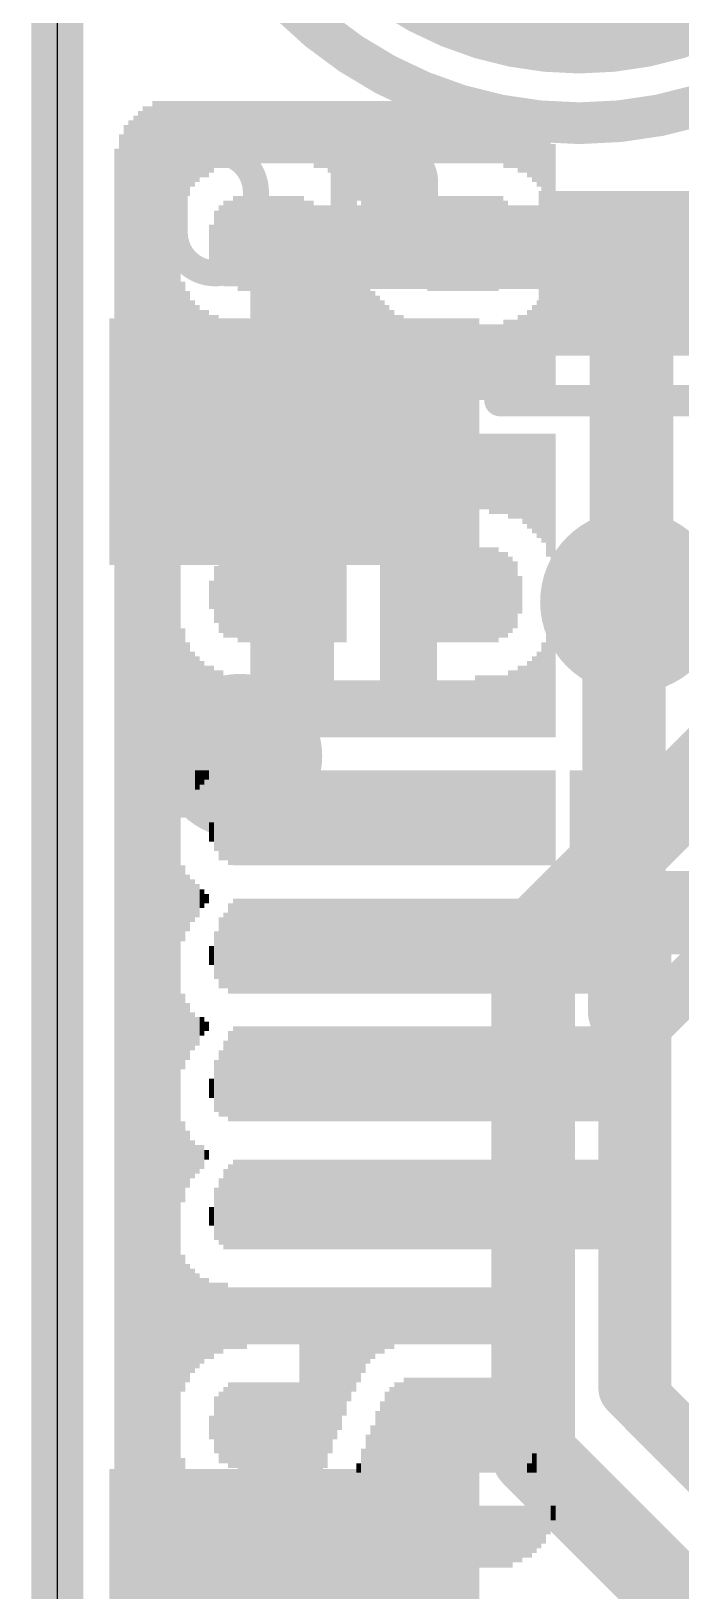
# Model space of a CAD drawing. Extents: x -0.1 to 25.5, y -0.1 to 17.9.
# Drawn here: x -0.13 to 3.03, y 6.1 to 13.69 of the extents above; entities that cross this region are included whole.
import ezdxf

# ---------------------------------------------------------------- set-up
doc = ezdxf.new("R2010")
doc.units = 0
for name, color, linetype in [('1', 12, 'CONTINUOUS'), ('16', 5, 'CONTINUOUS'), ('17', 110, 'CONTINUOUS'), ('18', 110, 'CONTINUOUS'), ('20', 31, 'CONTINUOUS'), ('21', 40, 'CONTINUOUS'), ('22', 6, 'CONTINUOUS')]:
    doc.layers.add(name, color=color, linetype=linetype)

# ---------------------------------------------------------------- blocks, each defined once
blk = doc.blocks.new('RECT')
blk.add_solid([(-0.5, -0.5), (0.5, -0.5), (-0.5, 0.5), (0.5, 0.5)])
blk = doc.blocks.new('ROUNDP')
at = {"const_width": 0.5}
blk.add_lwpolyline([(0, -0.25, 1), (0, 0.25, 1), (0, -0.25)], format="xyb", dxfattribs=at)
blk = doc.blocks.new('ROUNDV')
at = {"const_width": 0.5}
blk.add_lwpolyline([(0, -0.25, 1), (0, 0.25, 1), (0, -0.25)], format="xyb", dxfattribs=at)

msp = doc.modelspace()

# ---------------------------------------------------------------- linework, layer by layer
at = {"layer": '1'}
for points, const_width in [([(0, 0), (0, 17.78)], 0.254), ([(1.2065, 12.6365), (1.143, 12.573)], 0.4064), ([(2.4765, 12.6365), (1.2065, 12.6365)], 0.4064), ([(2.6035, 12.5095), (2.4765, 12.6365)], 0.4064), ([(1.143, 12.573), (1.143, 10.414)], 0.4064), ([(2.7425, 12.5095), (2.6035, 12.5095)], 0.4064), ([(2.794, 10.9106), (2.7573, 10.8739)], 0.4064), ([(2.7573, 10.8739), (2.7573, 9.398)], 0.4064), ([(1.143, 10.414), (0.889, 10.16)], 0.4064), ([(2.7573, 9.398), (4.445, 9.398)], 0.4064), ([(2.7853, 9.37), (2.7573, 9.398)], 0.4064), ([(2.7853, 8.918), (2.7853, 9.37)], 0.4064), ([(2.7853, 7.084), (2.7853, 8.918)], 0.3048), ([(2.7853, 7.084), (3.274, 6.5953)], 0.3048)]:
    msp.add_lwpolyline(points, dxfattribs=dict(at, const_width=const_width))
for points, const_width in [([(1.2065, 12.7381, 1), (1.2065, 12.5349)], 0.2032), ([(1.2783, 12.5647, 1), (1.1347, 12.7083)], 0.2032), ([(2.5483, 12.7083, 1), (2.4047, 12.5647)], 0.2032), ([(2.4765, 12.5349, 1), (2.4765, 12.7381)], 0.2032), ([(1.2446, 12.573, 1), (1.0414, 12.573)], 0.2032), ([(1.0712, 12.6448, 1), (1.2148, 12.5012)], 0.2032), ([(2.6035, 12.6111, 1), (2.6035, 12.4079)], 0.2032), ([(2.5317, 12.4377, 1), (2.6753, 12.5813)], 0.2032), ([(2.7425, 12.4079, 1), (2.7425, 12.6111)], 0.2032), ([(2.8658, 10.8388, 1), (2.7222, 10.9824)], 0.2032), ([(2.6854, 10.9457, 1), (2.8291, 10.802)], 0.2032), ([(2.8589, 10.8739, 1), (2.6557, 10.8739)], 0.2032), ([(1.2148, 10.3422, 1), (1.0712, 10.4858)], 0.2032), ([(1.0414, 10.414, 1), (1.2446, 10.414)], 0.2032), ([(0.8172, 10.2318, 1), (0.9608, 10.0882)], 0.2032), ([(2.7573, 9.4996, 1), (2.7573, 9.2964)], 0.2032), ([(2.8291, 9.4698, 1), (2.6854, 9.3262)], 0.2032), ([(2.8869, 9.37, 1), (2.6837, 9.37)], 0.2032), ([(2.6557, 9.398, 1), (2.8589, 9.398)], 0.2032), ([(2.7135, 9.2981, 1), (2.8571, 9.4418)], 0.2032), ([(2.8615, 8.918, 1), (2.7091, 8.918)], 0.1524), ([(2.6837, 8.918, 1), (2.8869, 8.918)], 0.2032), ([(2.8392, 7.1378, 1), (2.7314, 7.0301)], 0.1524), ([(2.7091, 7.084, 1), (2.8615, 7.084)], 0.1524)]:
    msp.add_lwpolyline(points, format="xyb", dxfattribs=dict(at, const_width=const_width))
at = {"layer": '16'}
for points, const_width in [([(0, 0), (0, 17.78)], 0.254), ([(2.794, 12.192), (5.0292, 14.4272)], 0.4064), ([(2.794, 10.9106), (2.794, 12.192)], 0.4064), ([(2.3154, 9.2523), (3.3935, 10.3304)], 0.4064), ([(2.8615, 8.8456), (3.7314, 9.7155)], 0.254), ([(2.3154, 6.7612), (2.3154, 9.2523)], 0.4064), ([(2.8615, 6.9694), (2.8615, 8.8456)], 0.254), ([(2.8615, 6.9694), (4.0905, 5.7404)], 0.254), ([(3.8696, 5.207), (2.3154, 6.7612)], 0.4064)]:
    msp.add_lwpolyline(points, dxfattribs=dict(at, const_width=const_width))
for points, const_width in [([(2.8956, 12.192, 1), (2.6924, 12.192)], 0.2032), ([(2.7222, 12.2638, 1), (2.8658, 12.1202)], 0.2032), ([(2.6924, 10.9106, 1), (2.8956, 10.9106)], 0.2032), ([(2.417, 9.2523, 1), (2.2138, 9.2523)], 0.2032), ([(2.2436, 9.3241, 1), (2.3872, 9.1804)], 0.2032), ([(2.925, 8.8456, 1), (2.798, 8.8456)], 0.127), ([(2.8166, 8.8905, 1), (2.9064, 8.8007)], 0.127), ([(2.9064, 7.0143, 1), (2.8166, 6.9245)], 0.127), ([(2.798, 6.9694, 1), (2.925, 6.9694)], 0.127), ([(2.3872, 6.833, 1), (2.2436, 6.6893)], 0.2032), ([(2.2138, 6.7612, 1), (2.417, 6.7612)], 0.2032)]:
    msp.add_lwpolyline(points, format="xyb", dxfattribs=dict(at, const_width=const_width))
at = {"layer": '20'}
msp.add_line((0, 15.24), (0, 2.54), dxfattribs=at)
at = {"layer": '21'}
for points, const_width in [([(2.54, 13.24, 1), (2.54, 17.24, 1), (2.54, 13.24)], 0.2032), ([(0.9666, 12.9046, 1), (0.5715, 12.9046)], 0.127), ([(1.4262, 13.1022, 1), (1.3627, 13.1022)], 0.0635), ([(1.3945, 13.1339, 1), (1.3945, 13.0704)], 0.0635), ([(1.7896, 12.954, 0.4142), (1.6414, 13.1022)], 0.127), ([(1.6414, 13.1339, 1), (1.6414, 13.0704)], 0.0635), ([(1.6414, 13.0704, 1), (1.6414, 13.1339)], 0.0635), ([(1.8213, 12.954, 1), (1.7578, 12.954)], 0.0635), ([(1.7578, 12.954, 1), (1.8213, 12.954)], 0.0635), ([(0.6033, 12.9046, 1), (0.5397, 12.9046)], 0.0635), ([(0.5397, 12.9046, 1), (0.6033, 12.9046)], 0.0635), ([(0.9984, 12.9046, 1), (0.9349, 12.9046)], 0.0635), ([(0.9349, 12.9046, 1), (0.9984, 12.9046)], 0.0635), ([(0.5715, 12.7071, 1), (0.9666, 12.7071)], 0.127), ([(0.6032, 12.7071, 1), (0.5397, 12.7071)], 0.0635), ([(0.9984, 12.7071, 1), (0.9349, 12.7071)], 0.0635), ([(0.5397, 12.7071, 1), (0.6033, 12.7071)], 0.0635), ([(0.9349, 12.7071, 1), (0.9984, 12.7071)], 0.0635), ([(1.3627, 12.5095, 1), (1.4262, 12.5095)], 0.0635), ([(1.7578, 12.5095, 1), (1.8213, 12.5095)], 0.0635), ([(2.154, 11.9281, 1), (2.154, 11.8519)], 0.0762), ([(0.4921, 10.99, 1), (0.4159, 10.99)], 0.0762), ([(0.4159, 6.79, 1), (0.4921, 6.79)], 0.0762)]:
    msp.add_lwpolyline(points, format="xyb", dxfattribs=dict(at, const_width=const_width))
for points, const_width in [([(1.3945, 12.5095), (1.3945, 13.1022)], 0.127), ([(1.3945, 13.1022), (1.6414, 13.1022)], 0.127), ([(1.7896, 12.954), (1.7896, 12.5095)], 0.127), ([(0.5715, 12.7071), (0.5715, 12.9046)], 0.127), ([(0.9666, 12.9046), (0.9666, 12.7071)], 0.127), ([(2.154, 11.89), (4.754, 11.89)], 0.1524), ([(0.454, 10.99), (0.454, 6.79)], 0.1524)]:
    msp.add_lwpolyline(points, dxfattribs=dict(at, const_width=const_width))

# ---------------------------------------------------------------- block references
at = {"layer": '1', "xscale": 0.8, "yscale": 0.8, "rotation": 90}
msp.add_blockref('RECT', (2.7425, 12.5095), dxfattribs=at)
at = {"layer": '1', "xscale": 1.8, "yscale": 1.2}
for p in [(1.154, 11.69), (1.154, 6.09)]:
    msp.add_blockref('RECT', p, dxfattribs=at)
at = {"layer": '17', "xscale": 3.516, "yscale": 3.516}
msp.add_blockref('ROUNDP', (2.54, 15.24), dxfattribs=at)
msp.add_blockref('ROUNDP', (2.54, 15.24), dxfattribs=at)
at = {"layer": '18'}
for p, xscale, yscale in [((2.794, 10.9106), 0.889, 0.889), ((2.794, 10.9106), 0.889, 0.889), ((0.889, 10.16), 0.8001, 0.8001), ((0.889, 10.16), 0.8001, 0.8001)]:
    msp.add_blockref('ROUNDV', p, dxfattribs=dict(at, xscale=xscale, yscale=yscale))
at = {"layer": '22', "rotation": 270}
for p, xscale, yscale in [((0.404, 12.5959), 1.4072, 0.0231), ((0.4271, 12.6073), 1.43, 0.0231), ((0.4502, 12.6073), 1.43, 0.0231), ((0.4733, 12.62), 1.4554, 0.0231), ((0.4964, 12.62), 1.4554, 0.0231), ((0.5196, 12.62), 1.4554, 0.0231), ((0.5427, 12.62), 1.4554, 0.0231), ((0.5658, 12.62), 1.4554, 0.0231), ((0.5889, 12.62), 1.4554, 0.0231), ((0.612, 13.0937), 0.508, 0.0231), ((0.635, 13.1166), 0.4623, 0.0229), ((0.658, 13.1394), 0.4166, 0.0231), ((0.6811, 13.1509), 0.3937, 0.0231), ((0.7042, 13.1623), 0.3708, 0.0231), ((0.7273, 13.1623), 0.3708, 0.0231), ((0.7504, 13.1737), 0.348, 0.0231), ((0.7736, 13.1851), 0.3251, 0.0231), ((0.7967, 13.1851), 0.3251, 0.0231), ((0.8198, 13.1851), 0.3251, 0.0231), ((0.8429, 13.1966), 0.3023, 0.0231), ((0.866, 13.1966), 0.3023, 0.0231), ((0.889, 13.1966), 0.3023, 0.0229), ((0.912, 13.1966), 0.3023, 0.0231), ((0.9351, 13.1966), 0.3023, 0.0231), ((0.9582, 13.1966), 0.3023, 0.0231), ((0.9813, 13.1966), 0.3023, 0.0231), ((1.0044, 13.1966), 0.3023, 0.0231), ((1.0276, 13.1966), 0.3023, 0.0231), ((1.0507, 13.1966), 0.3023, 0.0231), ((1.0738, 13.1966), 0.3023, 0.0231), ((1.0969, 13.1966), 0.3023, 0.0231), ((1.12, 13.1966), 0.3023, 0.0231), ((1.143, 13.1966), 0.3023, 0.0229), ((1.166, 13.1966), 0.3023, 0.0231), ((1.1891, 13.1966), 0.3023, 0.0231), ((1.2122, 13.1966), 0.3023, 0.0231), ((1.2353, 13.1966), 0.3023, 0.0231), ((1.2584, 13.1851), 0.3251, 0.0231), ((1.2816, 13.1851), 0.3251, 0.0231), ((1.3047, 13.1851), 0.3251, 0.0231), ((1.3278, 13.1737), 0.348, 0.0231), ((1.3509, 13.1623), 0.3708, 0.0231), ((1.374, 13.1623), 0.3708, 0.0231), ((1.397, 13.1509), 0.3937, 0.0229), ((1.42, 13.1394), 0.4166, 0.0231), ((1.4431, 13.1166), 0.4623, 0.0231), ((1.4662, 13.1051), 0.4851, 0.0231), ((1.4893, 13.081), 0.5334, 0.0231), ((1.5124, 13.0696), 0.5563, 0.0231), ((1.5356, 13.0467), 0.602, 0.0231), ((1.5587, 13.0239), 0.6477, 0.0231), ((1.5818, 13.0124), 0.6706, 0.0231), ((1.6049, 12.9896), 0.7163, 0.0231), ((1.628, 12.9781), 0.7391, 0.0231), ((1.651, 12.954), 0.7874, 0.0229), ((1.674, 12.9311), 0.8331, 0.0231), ((1.6971, 12.9197), 0.856, 0.0231), ((1.7202, 12.9083), 0.8788, 0.0231), ((1.7433, 12.8969), 0.9017, 0.0231), ((1.7664, 12.8969), 0.9017, 0.0231), ((1.7896, 13.1966), 0.3023, 0.0231), ((1.8127, 13.1966), 0.3023, 0.0231), ((1.8358, 13.1966), 0.3023, 0.0231), ((1.8589, 13.1966), 0.3023, 0.0231), ((1.882, 13.1966), 0.3023, 0.0231), ((1.905, 13.1966), 0.3023, 0.0229), ((1.928, 13.1966), 0.3023, 0.0231), ((1.9511, 13.1966), 0.3023, 0.0231), ((1.9742, 13.1966), 0.3023, 0.0231), ((1.9973, 13.1966), 0.3023, 0.0231), ((2.0204, 13.1966), 0.3023, 0.0231), ((2.0436, 13.1966), 0.3023, 0.0231), ((2.0667, 13.1966), 0.3023, 0.0231), ((2.0898, 13.1966), 0.3023, 0.0231), ((2.1129, 13.1966), 0.3023, 0.0231), ((2.136, 13.1966), 0.3023, 0.0231), ((2.159, 13.1966), 0.3023, 0.0229), ((2.182, 13.1851), 0.3251, 0.0231), ((2.2051, 13.1851), 0.3251, 0.0231), ((2.2282, 13.1851), 0.3251, 0.0231), ((2.2513, 13.161), 0.3226, 0.0231), ((2.2744, 13.161), 0.3226, 0.0231), ((2.2976, 13.1382), 0.3226, 0.0231), ((0.3349, 12.5616), 1.3386, 0.0231), ((0.358, 12.573), 1.3614, 0.0231), ((0.381, 12.5844), 1.3843, 0.0229), ((2.3207, 13.1153), 0.3226, 0.0231), ((2.3438, 13.0924), 0.3226, 0.0231), ((2.3669, 13.0581), 0.3454, 0.0231), ((0.3118, 12.5387), 1.2929, 0.0231), ((2.39, 13.0124), 0.3454, 0.0231), ((2.413, 12.9769), 0.3251, 0.0229), ((0.2887, 12.5044), 1.2243, 0.0231), ((0.7967, 12.6543), 0.3708, 0.0231), ((0.8198, 12.6543), 0.4166, 0.0231), ((0.8429, 12.6543), 0.4166, 0.0231), ((0.866, 12.6657), 0.4394, 0.0231), ((0.889, 12.6543), 0.4623, 0.0229), ((0.912, 12.6543), 0.4623, 0.0231), ((0.9351, 12.6543), 0.4623, 0.0231), ((0.9582, 12.6543), 0.4623, 0.0231), ((0.9813, 12.6543), 0.4623, 0.0231), ((1.0044, 12.6543), 0.4623, 0.0231), ((1.0276, 12.6543), 0.4623, 0.0231), ((1.0507, 12.6543), 0.4623, 0.0231), ((1.0738, 12.6543), 0.4623, 0.0231), ((1.0969, 12.6543), 0.4623, 0.0231), ((1.12, 12.6543), 0.4623, 0.0231), ((1.143, 12.6543), 0.4623, 0.0229), ((1.166, 12.6543), 0.4623, 0.0231), ((1.1891, 12.6543), 0.4623, 0.0231), ((1.2122, 12.3774), 0.9703, 0.0231), ((1.2353, 12.3774), 0.9703, 0.0231), ((1.2584, 12.366), 0.9474, 0.0231), ((1.7896, 12.6657), 0.4394, 0.0231), ((1.8127, 12.6543), 0.4623, 0.0231), ((1.8358, 12.6543), 0.4623, 0.0231), ((1.8589, 12.6543), 0.4623, 0.0231), ((1.882, 12.6543), 0.4623, 0.0231), ((1.905, 12.6543), 0.4623, 0.0229), ((1.928, 12.6543), 0.4623, 0.0231), ((1.9511, 12.6543), 0.4623, 0.0231), ((1.9742, 12.6543), 0.4623, 0.0231), ((1.9973, 12.6543), 0.4623, 0.0231), ((2.0204, 12.6543), 0.4623, 0.0231), ((2.0436, 12.6543), 0.4623, 0.0231), ((2.0667, 12.6543), 0.4623, 0.0231), ((2.0898, 12.6543), 0.4623, 0.0231), ((2.1129, 12.6543), 0.4623, 0.0231), ((2.136, 12.6543), 0.4623, 0.0231), ((2.159, 12.6657), 0.4394, 0.0229), ((2.182, 12.6543), 0.4166, 0.0231), ((2.2051, 12.6543), 0.3708, 0.0231), ((0.7736, 12.653), 0.3226, 0.0231), ((1.2816, 12.3533), 0.922, 0.0231), ((1.3047, 12.3419), 0.8992, 0.0231), ((1.3278, 12.3304), 0.8763, 0.0231), ((2.2282, 12.653), 0.3226, 0.0231), ((2.2513, 12.653), 0.2311, 0.0231), ((0.7504, 12.653), 0.1854, 0.0231), ((1.3509, 12.3076), 0.8306, 0.0231), ((1.374, 12.2847), 0.7849, 0.0231), ((1.397, 12.2733), 0.762, 0.0229), ((1.42, 12.2504), 0.7163, 0.0231), ((1.4431, 12.239), 0.6934, 0.0231), ((1.4662, 12.2149), 0.6452, 0.0231), ((0.612, 12.2847), 0.3683, 0.0231), ((1.4893, 12.192), 0.5994, 0.0231), ((1.5124, 12.1806), 0.5766, 0.0231), ((2.39, 12.1806), 0.5766, 0.0231), ((2.413, 12.192), 0.5994, 0.0229), ((0.635, 12.2619), 0.3226, 0.0229), ((0.658, 12.239), 0.2769, 0.0231), ((1.5356, 12.1577), 0.5309, 0.0231), ((1.5587, 12.1463), 0.508, 0.0231), ((1.5818, 12.1349), 0.4851, 0.0231), ((2.3438, 12.1349), 0.4851, 0.0231), ((2.3669, 12.1577), 0.5309, 0.0231), ((0.6811, 12.2276), 0.254, 0.0231), ((0.7042, 12.2161), 0.2311, 0.0231), ((0.7273, 12.2161), 0.2311, 0.0231), ((0.7504, 12.2034), 0.2057, 0.0231), ((0.7736, 12.0993), 0.414, 0.0231), ((1.6049, 12.1234), 0.4623, 0.0231), ((1.628, 12.112), 0.4394, 0.0231), ((1.651, 12.0993), 0.414, 0.0229), ((1.674, 12.0993), 0.414, 0.0231), ((2.2513, 12.0993), 0.414, 0.0231), ((2.2744, 12.0993), 0.414, 0.0231), ((2.2976, 12.112), 0.4394, 0.0231), ((2.3207, 12.1234), 0.4623, 0.0231), ((0.7967, 12.0879), 0.3912, 0.0231), ((0.8198, 12.0879), 0.3912, 0.0231), ((0.8429, 12.0879), 0.3912, 0.0231), ((0.866, 12.0764), 0.3683, 0.0231), ((0.889, 12.0764), 0.3683, 0.0229), ((0.912, 12.0764), 0.3683, 0.0231), ((0.9351, 12.0764), 0.3683, 0.0231), ((0.9582, 12.0764), 0.3683, 0.0231), ((0.9813, 12.0764), 0.3683, 0.0231), ((1.0044, 12.0764), 0.3683, 0.0231), ((1.0276, 12.0764), 0.3683, 0.0231), ((1.0507, 12.0764), 0.3683, 0.0231), ((1.0738, 12.0764), 0.3683, 0.0231), ((1.0969, 12.0764), 0.3683, 0.0231), ((1.12, 12.0764), 0.3683, 0.0231), ((1.143, 12.0764), 0.3683, 0.0229), ((1.166, 12.0764), 0.3683, 0.0231), ((1.1891, 12.0764), 0.3683, 0.0231), ((1.6971, 12.0879), 0.3912, 0.0231), ((1.7202, 12.0879), 0.3912, 0.0231), ((1.7433, 12.0764), 0.3683, 0.0231), ((1.7664, 12.0764), 0.3683, 0.0231), ((1.7896, 12.0764), 0.3683, 0.0231), ((1.8127, 12.0764), 0.3683, 0.0231), ((1.8358, 12.0764), 0.3683, 0.0231), ((1.8589, 12.0764), 0.3683, 0.0231), ((1.882, 12.0764), 0.3683, 0.0231), ((1.905, 12.0764), 0.3683, 0.0229), ((1.928, 12.0764), 0.3683, 0.0231), ((1.9511, 12.0764), 0.3683, 0.0231), ((1.9742, 12.0764), 0.3683, 0.0231), ((1.9973, 12.0764), 0.3683, 0.0231), ((2.0204, 12.0764), 0.3683, 0.0231), ((2.0436, 12.0764), 0.3683, 0.0231), ((2.0667, 12.0764), 0.3683, 0.0231), ((2.0898, 12.0764), 0.3683, 0.0231), ((2.1129, 12.0764), 0.3683, 0.0231), ((2.136, 12.0764), 0.3683, 0.0231), ((2.159, 12.0764), 0.3683, 0.0229), ((2.182, 12.0879), 0.3912, 0.0231), ((2.2051, 12.0879), 0.3912, 0.0231), ((2.2282, 12.0879), 0.3912, 0.0231), ((0.2887, 9.0856), 5.2883, 0.0231), ((0.3118, 9.0513), 5.3569, 0.0231), ((0.3349, 9.0284), 5.4026, 0.0231), ((0.358, 9.017), 5.4254, 0.0231), ((0.381, 9.0056), 5.4483, 0.0229), ((0.404, 8.9941), 5.4712, 0.0231), ((0.4271, 8.9941), 5.4712, 0.0231), ((0.4502, 8.9827), 5.494, 0.0231), ((0.4733, 8.9827), 5.494, 0.0231), ((0.4964, 8.97), 5.5194, 0.0231), ((0.5196, 8.97), 5.5194, 0.0231), ((0.5427, 8.97), 5.5194, 0.0231), ((0.5658, 8.97), 5.5194, 0.0231), ((0.5889, 8.97), 5.5194, 0.0231), ((0.7736, 11.5227), 0.414, 0.0231), ((0.7967, 11.5227), 0.414, 0.0231), ((0.8198, 11.5341), 0.3912, 0.0231), ((0.8429, 11.5341), 0.3912, 0.0231), ((0.866, 11.5341), 0.3912, 0.0231), ((0.889, 11.5341), 0.3912, 0.0229), ((0.912, 11.5456), 0.3683, 0.0231), ((0.9351, 11.5456), 0.3683, 0.0231), ((0.9582, 11.5456), 0.3683, 0.0231), ((0.9813, 11.5456), 0.3683, 0.0231), ((1.0044, 11.5456), 0.3683, 0.0231), ((1.0276, 11.5456), 0.3683, 0.0231), ((1.0507, 11.5456), 0.3683, 0.0231), ((1.0738, 11.5456), 0.3683, 0.0231), ((1.0969, 11.5456), 0.3683, 0.0231), ((1.12, 11.5456), 0.3683, 0.0231), ((1.143, 11.5456), 0.3683, 0.0229), ((1.166, 11.5456), 0.3683, 0.0231), ((1.1891, 11.5456), 0.3683, 0.0231), ((1.2122, 11.5456), 0.3683, 0.0231), ((1.2353, 11.5456), 0.3683, 0.0231), ((1.2584, 11.5456), 0.3683, 0.0231), ((1.2816, 11.5456), 0.3683, 0.0231), ((1.3047, 11.5456), 0.3683, 0.0231), ((1.3278, 11.5456), 0.3683, 0.0231), ((1.3509, 11.5456), 0.3683, 0.0231), ((1.374, 11.5456), 0.3683, 0.0231), ((1.397, 11.5456), 0.3683, 0.0229), ((1.42, 11.5456), 0.3683, 0.0231), ((1.4431, 11.5456), 0.3683, 0.0231), ((1.4662, 11.5456), 0.3683, 0.0231), ((1.4893, 11.5456), 0.3683, 0.0231), ((1.5124, 11.5456), 0.3683, 0.0231), ((1.5356, 11.5456), 0.3683, 0.0231), ((1.5587, 11.5456), 0.3683, 0.0231), ((1.5818, 11.5456), 0.3683, 0.0231), ((1.6049, 11.5456), 0.3683, 0.0231), ((1.628, 11.5456), 0.3683, 0.0231), ((1.651, 11.5456), 0.3683, 0.0229), ((1.674, 11.5456), 0.3683, 0.0231), ((1.6971, 11.5456), 0.3683, 0.0231), ((1.7202, 11.5456), 0.3683, 0.0231), ((1.7433, 11.5456), 0.3683, 0.0231), ((1.7664, 11.5456), 0.3683, 0.0231), ((1.7896, 11.5456), 0.3683, 0.0231), ((1.8127, 11.5456), 0.3683, 0.0231), ((1.8358, 11.5456), 0.3683, 0.0231), ((1.8589, 11.5456), 0.3683, 0.0231), ((1.882, 11.5456), 0.3683, 0.0231), ((1.905, 11.5456), 0.3683, 0.0229), ((1.928, 11.5456), 0.3683, 0.0231), ((1.9511, 11.5456), 0.3683, 0.0231), ((1.9742, 11.5456), 0.3683, 0.0231), ((1.9973, 11.5456), 0.3683, 0.0231), ((2.0204, 11.5456), 0.3683, 0.0231), ((2.0436, 11.5456), 0.3683, 0.0231), ((2.0667, 11.5456), 0.3683, 0.0231), ((2.0898, 11.5456), 0.3683, 0.0231), ((2.1129, 11.5341), 0.3912, 0.0231), ((2.136, 11.5341), 0.3912, 0.0231), ((2.159, 11.5341), 0.3912, 0.0229), ((2.182, 11.5341), 0.3912, 0.0231), ((2.2051, 11.5227), 0.414, 0.0231), ((2.2282, 11.5227), 0.414, 0.0231), ((2.2513, 11.5227), 0.414, 0.0231), ((2.2744, 11.51), 0.4394, 0.0231), ((2.2976, 11.4986), 0.4623, 0.0231), ((2.3207, 11.4871), 0.4851, 0.0231), ((2.3438, 11.4757), 0.508, 0.0231), ((2.3669, 11.4643), 0.5309, 0.0231), ((2.39, 11.43), 0.5994, 0.0231), ((2.413, 11.4186), 0.6223, 0.0229), ((0.612, 11.3259), 0.3912, 0.0231), ((0.635, 11.3487), 0.3454, 0.0229), ((0.658, 11.3716), 0.2997, 0.0231), ((0.6811, 11.383), 0.2769, 0.0231), ((0.7042, 11.3944), 0.254, 0.0231), ((0.7273, 11.4059), 0.2311, 0.0231), ((0.7504, 11.4059), 0.2311, 0.0231), ((0.866, 10.9563), 0.4394, 0.0231), ((0.889, 10.9449), 0.4623, 0.0229), ((0.912, 10.9449), 0.4623, 0.0231), ((0.9351, 10.9449), 0.4623, 0.0231), ((0.9582, 10.9449), 0.4623, 0.0231), ((0.9813, 10.9449), 0.4623, 0.0231), ((1.0044, 10.9449), 0.4623, 0.0231), ((1.0276, 10.9449), 0.4623, 0.0231), ((1.0507, 10.9449), 0.4623, 0.0231), ((1.0738, 10.9449), 0.4623, 0.0231), ((1.0969, 10.9449), 0.4623, 0.0231), ((1.12, 10.9449), 0.4623, 0.0231), ((1.143, 10.9449), 0.4623, 0.0229), ((1.166, 10.9449), 0.4623, 0.0231), ((1.1891, 10.9449), 0.4623, 0.0231), ((1.2122, 10.9449), 0.4623, 0.0231), ((1.2353, 10.9449), 0.4623, 0.0231), ((1.2584, 10.9449), 0.4623, 0.0231), ((1.2816, 10.9449), 0.4623, 0.0231), ((1.3047, 10.9449), 0.4623, 0.0231), ((1.3278, 10.9449), 0.4623, 0.0231), ((1.3509, 10.9449), 0.4623, 0.0231), ((1.374, 10.9449), 0.4623, 0.0231), ((1.397, 10.9449), 0.4623, 0.0229), ((1.5818, 10.7137), 0.9246, 0.0231), ((1.6049, 10.7137), 0.9246, 0.0231), ((1.628, 10.7137), 0.9246, 0.0231), ((1.651, 10.7137), 0.9246, 0.0229), ((1.674, 10.7137), 0.9246, 0.0231), ((1.6971, 10.7137), 0.9246, 0.0231), ((1.7202, 10.7137), 0.9246, 0.0231), ((1.7433, 10.7137), 0.9246, 0.0231), ((1.7664, 10.7137), 0.9246, 0.0231), ((1.7896, 10.7137), 0.9246, 0.0231), ((1.8127, 10.7137), 0.9246, 0.0231), ((1.8358, 10.7137), 0.9246, 0.0231), ((1.8589, 10.9449), 0.4623, 0.0231), ((1.882, 10.9449), 0.4623, 0.0231), ((1.905, 10.9449), 0.4623, 0.0229), ((1.928, 10.9449), 0.4623, 0.0231), ((1.9511, 10.9449), 0.4623, 0.0231), ((1.9742, 10.9449), 0.4623, 0.0231), ((1.9973, 10.9449), 0.4623, 0.0231), ((2.0204, 10.9449), 0.4623, 0.0231), ((2.0436, 10.9449), 0.4623, 0.0231), ((2.0667, 10.9449), 0.4623, 0.0231), ((2.0898, 10.9449), 0.4623, 0.0231), ((2.1129, 10.9449), 0.4623, 0.0231), ((2.136, 10.9449), 0.4623, 0.0231), ((0.7736, 10.9461), 0.2769, 0.0231), ((0.7967, 10.9449), 0.3708, 0.0231), ((0.8198, 10.9449), 0.4166, 0.0231), ((0.8429, 10.9449), 0.4166, 0.0231), ((2.159, 10.9449), 0.4166, 0.0229), ((2.182, 10.9449), 0.4166, 0.0231), ((2.2051, 10.9449), 0.3708, 0.0231), ((2.2282, 10.9449), 0.3251, 0.0231), ((0.7504, 10.9449), 0.1372, 0.0231), ((2.2513, 10.9449), 0.1829, 0.0231), ((0.612, 10.5169), 0.5309, 0.0231), ((2.413, 10.5169), 0.5309, 0.0229), ((0.635, 10.4826), 0.4623, 0.0229), ((2.3669, 10.4826), 0.4623, 0.0231), ((2.39, 10.5054), 0.508, 0.0231), ((0.658, 10.4597), 0.4166, 0.0231), ((0.6811, 10.4483), 0.3937, 0.0231), ((2.3207, 10.4483), 0.3937, 0.0231), ((2.3438, 10.4597), 0.4166, 0.0231), ((0.7042, 10.4369), 0.3708, 0.0231), ((0.7273, 10.4254), 0.348, 0.0231), ((0.7504, 10.4254), 0.348, 0.0231), ((0.7736, 10.414), 0.3251, 0.0231), ((0.7967, 10.414), 0.3251, 0.0231), ((0.8198, 10.4026), 0.3023, 0.0231), ((0.8429, 10.4026), 0.3023, 0.0231), ((0.866, 10.4026), 0.3023, 0.0231), ((0.889, 10.4026), 0.3023, 0.0229), ((0.912, 10.4026), 0.3023, 0.0231), ((0.9351, 10.4026), 0.3023, 0.0231), ((0.9582, 10.4026), 0.3023, 0.0231), ((2.0436, 10.4026), 0.3023, 0.0231), ((2.0667, 10.4026), 0.3023, 0.0231), ((2.0898, 10.4026), 0.3023, 0.0231), ((2.1129, 10.4026), 0.3023, 0.0231), ((2.136, 10.4026), 0.3023, 0.0231), ((2.159, 10.4026), 0.3023, 0.0229), ((2.182, 10.4026), 0.3023, 0.0231), ((2.2051, 10.414), 0.3251, 0.0231), ((2.2282, 10.414), 0.3251, 0.0231), ((2.2513, 10.4254), 0.348, 0.0231), ((2.2744, 10.4254), 0.348, 0.0231), ((2.2976, 10.4369), 0.3708, 0.0231), ((0.9813, 10.3899), 0.2769, 0.0231), ((1.0044, 10.3899), 0.2769, 0.0231), ((1.0276, 10.3899), 0.2769, 0.0231), ((1.0507, 10.3899), 0.2769, 0.0231), ((1.0738, 10.3899), 0.2769, 0.0231), ((1.0969, 10.3899), 0.2769, 0.0231), ((1.12, 10.3899), 0.2769, 0.0231), ((1.143, 10.3899), 0.2769, 0.0229), ((1.166, 10.3899), 0.2769, 0.0231), ((1.1891, 10.3899), 0.2769, 0.0231), ((1.2122, 10.3899), 0.2769, 0.0231), ((1.2353, 10.3899), 0.2769, 0.0231), ((1.2584, 10.3899), 0.2769, 0.0231), ((1.2816, 10.3899), 0.2769, 0.0231), ((1.3047, 10.3899), 0.2769, 0.0231), ((1.3278, 10.3899), 0.2769, 0.0231), ((1.3509, 10.3899), 0.2769, 0.0231), ((1.374, 10.3899), 0.2769, 0.0231), ((1.397, 10.3899), 0.2769, 0.0229), ((1.42, 10.3899), 0.2769, 0.0231), ((1.4431, 10.3899), 0.2769, 0.0231), ((1.4662, 10.3899), 0.2769, 0.0231), ((1.4893, 10.3899), 0.2769, 0.0231), ((1.5124, 10.3899), 0.2769, 0.0231), ((1.5356, 10.3899), 0.2769, 0.0231), ((1.5587, 10.3899), 0.2769, 0.0231), ((1.8589, 10.3899), 0.2769, 0.0231), ((1.882, 10.3899), 0.2769, 0.0231), ((1.905, 10.3899), 0.2769, 0.0229), ((1.928, 10.3899), 0.2769, 0.0231), ((1.9511, 10.3899), 0.2769, 0.0231), ((1.9742, 10.3899), 0.2769, 0.0231), ((1.9973, 10.3899), 0.2769, 0.0231), ((2.0204, 10.3899), 0.2769, 0.0231), ((0.612, 9.9759), 0.2311, 0.0231), ((0.635, 10.0101), 0.1626, 0.0229), ((0.658, 10.0216), 0.1397, 0.0231), ((0.6811, 10.0444), 0.094, 0.0231), ((0.7042, 10.0559), 0.0711, 0.0231), ((0.7273, 10.0686), 0.0457, 0.0231), ((0.8198, 9.8361), 0.3683, 0.0231), ((0.8429, 9.8489), 0.4394, 0.0231), ((0.866, 9.8603), 0.4623, 0.0231), ((0.889, 9.8603), 0.4623, 0.0229), ((0.912, 9.8603), 0.4623, 0.0231), ((0.9351, 9.8603), 0.4623, 0.0231), ((0.9582, 9.8603), 0.4623, 0.0231), ((0.9813, 9.8603), 0.4623, 0.0231), ((1.0044, 9.8603), 0.4623, 0.0231), ((1.0276, 9.8603), 0.4623, 0.0231), ((1.0507, 9.8603), 0.4623, 0.0231), ((1.0738, 9.8603), 0.4623, 0.0231), ((1.0969, 9.8603), 0.4623, 0.0231), ((1.12, 9.8603), 0.4623, 0.0231), ((1.143, 9.8603), 0.4623, 0.0229), ((1.166, 9.8603), 0.4623, 0.0231), ((1.1891, 9.8603), 0.4623, 0.0231), ((1.2122, 9.8603), 0.4623, 0.0231), ((1.2353, 9.8603), 0.4623, 0.0231), ((1.2584, 9.8603), 0.4623, 0.0231), ((1.2816, 9.8603), 0.4623, 0.0231), ((1.3047, 9.8603), 0.4623, 0.0231), ((1.3278, 9.8603), 0.4623, 0.0231), ((1.3509, 9.8603), 0.4623, 0.0231), ((1.374, 9.8603), 0.4623, 0.0231), ((1.397, 9.8603), 0.4623, 0.0229), ((1.42, 9.8603), 0.4623, 0.0231), ((1.4431, 9.8603), 0.4623, 0.0231), ((1.4662, 9.8603), 0.4623, 0.0231), ((1.4893, 9.8603), 0.4623, 0.0231), ((1.5124, 9.8603), 0.4623, 0.0231), ((1.5356, 9.8603), 0.4623, 0.0231), ((1.5587, 9.8603), 0.4623, 0.0231), ((1.5818, 9.8603), 0.4623, 0.0231), ((1.6049, 9.8603), 0.4623, 0.0231), ((1.628, 9.8603), 0.4623, 0.0231), ((1.651, 9.8603), 0.4623, 0.0229), ((1.674, 9.8603), 0.4623, 0.0231), ((1.6971, 9.8603), 0.4623, 0.0231), ((1.7202, 9.8603), 0.4623, 0.0231), ((1.7433, 9.8603), 0.4623, 0.0231), ((1.7664, 9.8603), 0.4623, 0.0231), ((1.7896, 9.8603), 0.4623, 0.0231), ((1.8127, 9.8603), 0.4623, 0.0231), ((1.8358, 9.8603), 0.4623, 0.0231), ((1.8589, 9.8603), 0.4623, 0.0231), ((1.882, 9.8603), 0.4623, 0.0231), ((1.905, 9.8603), 0.4623, 0.0229), ((1.928, 9.8603), 0.4623, 0.0231), ((1.9511, 9.8603), 0.4623, 0.0231), ((1.9742, 9.8603), 0.4623, 0.0231), ((1.9973, 9.8603), 0.4623, 0.0231), ((2.0204, 9.8603), 0.4623, 0.0231), ((2.0436, 9.8603), 0.4623, 0.0231), ((2.0667, 9.8603), 0.4623, 0.0231), ((2.0898, 9.8603), 0.4623, 0.0231), ((2.1129, 9.8603), 0.4623, 0.0231), ((2.136, 9.8603), 0.4623, 0.0231), ((2.159, 9.8603), 0.4623, 0.0229), ((2.182, 9.8603), 0.4623, 0.0231), ((2.2051, 9.8603), 0.4623, 0.0231), ((2.2282, 9.8603), 0.4623, 0.0231), ((2.2513, 9.8603), 0.4623, 0.0231), ((2.2744, 9.8603), 0.4623, 0.0231), ((2.2976, 9.8603), 0.4623, 0.0231), ((2.3207, 9.8603), 0.4623, 0.0231), ((2.3438, 9.8603), 0.4623, 0.0231), ((2.3669, 9.8603), 0.4623, 0.0231), ((2.39, 9.8603), 0.4623, 0.0231), ((2.413, 9.8603), 0.4623, 0.0229), ((2.5053, 9.8603), 0.4623, 0.0231), ((2.5284, 9.8603), 0.4623, 0.0231), ((2.5516, 9.8603), 0.4623, 0.0231), ((2.5747, 9.8603), 0.4623, 0.0231), ((2.5978, 9.8603), 0.4623, 0.0231), ((2.6209, 9.8603), 0.4623, 0.0231), ((2.644, 9.8603), 0.4623, 0.0231), ((2.667, 9.8603), 0.4623, 0.0229), ((2.69, 9.8603), 0.4623, 0.0231), ((2.7131, 9.8603), 0.4623, 0.0231), ((2.7362, 9.8603), 0.4623, 0.0231), ((2.7593, 9.8603), 0.4623, 0.0231), ((2.7824, 9.8603), 0.4623, 0.0231), ((2.8056, 9.8603), 0.4623, 0.0231), ((2.8287, 9.8603), 0.4623, 0.0231), ((2.8518, 9.8603), 0.4623, 0.0231), ((2.8749, 9.8603), 0.4623, 0.0231), ((2.898, 9.8603), 0.4623, 0.0231), ((2.921, 9.8603), 0.4623, 0.0229), ((0.7967, 9.8133), 0.3226, 0.0231), ((0.7736, 9.8133), 0.2311, 0.0231), ((0.7504, 9.7904), 0.094, 0.0231), ((0.612, 9.4437), 0.3708, 0.0231), ((0.635, 9.445), 0.2769, 0.0229), ((0.658, 9.4564), 0.2083, 0.0231), ((0.6811, 9.4564), 0.1626, 0.0231), ((0.7042, 9.4666), 0.0914, 0.0231), ((0.7273, 9.4666), 0.0457, 0.0231), ((0.8429, 9.224), 0.4394, 0.0231), ((0.866, 9.2354), 0.4623, 0.0231), ((0.889, 9.2354), 0.4623, 0.0229), ((0.912, 9.2354), 0.4623, 0.0231), ((0.9351, 9.2354), 0.4623, 0.0231), ((0.9582, 9.2354), 0.4623, 0.0231), ((0.9813, 9.2354), 0.4623, 0.0231), ((1.0044, 9.2354), 0.4623, 0.0231), ((1.0276, 9.2354), 0.4623, 0.0231), ((1.0507, 9.2354), 0.4623, 0.0231), ((1.0738, 9.2354), 0.4623, 0.0231), ((1.0969, 9.2354), 0.4623, 0.0231), ((1.12, 9.2354), 0.4623, 0.0231), ((1.143, 9.2354), 0.4623, 0.0229), ((1.166, 9.2354), 0.4623, 0.0231), ((1.1891, 9.2354), 0.4623, 0.0231), ((1.2122, 9.2354), 0.4623, 0.0231), ((1.2353, 9.2354), 0.4623, 0.0231), ((1.2584, 9.2354), 0.4623, 0.0231), ((1.2816, 9.2354), 0.4623, 0.0231), ((1.3047, 9.2354), 0.4623, 0.0231), ((1.3278, 9.2354), 0.4623, 0.0231), ((1.3509, 9.2354), 0.4623, 0.0231), ((1.374, 9.2354), 0.4623, 0.0231), ((1.397, 9.2354), 0.4623, 0.0229), ((1.42, 9.2354), 0.4623, 0.0231), ((1.4431, 9.2354), 0.4623, 0.0231), ((1.4662, 9.2354), 0.4623, 0.0231), ((1.4893, 9.2354), 0.4623, 0.0231), ((1.5124, 9.2354), 0.4623, 0.0231), ((1.5356, 9.2354), 0.4623, 0.0231), ((1.5587, 9.2354), 0.4623, 0.0231), ((1.5818, 9.2354), 0.4623, 0.0231), ((1.6049, 9.2354), 0.4623, 0.0231), ((1.628, 9.2354), 0.4623, 0.0231), ((1.651, 9.2354), 0.4623, 0.0229), ((1.674, 9.2354), 0.4623, 0.0231), ((1.6971, 9.2354), 0.4623, 0.0231), ((1.7202, 9.2354), 0.4623, 0.0231), ((1.7433, 9.2354), 0.4623, 0.0231), ((1.7664, 9.2354), 0.4623, 0.0231), ((1.7896, 9.2354), 0.4623, 0.0231), ((1.8127, 9.2354), 0.4623, 0.0231), ((1.8358, 9.2354), 0.4623, 0.0231), ((1.8589, 9.2354), 0.4623, 0.0231), ((1.882, 9.2354), 0.4623, 0.0231), ((1.905, 9.2354), 0.4623, 0.0229), ((1.928, 9.2354), 0.4623, 0.0231), ((1.9511, 9.2354), 0.4623, 0.0231), ((1.9742, 9.2354), 0.4623, 0.0231), ((1.9973, 9.2354), 0.4623, 0.0231), ((2.0204, 9.2354), 0.4623, 0.0231), ((2.0436, 9.2354), 0.4623, 0.0231), ((2.0667, 9.2354), 0.4623, 0.0231), ((2.0898, 9.2354), 0.4623, 0.0231), ((2.1129, 9.2354), 0.4623, 0.0231), ((2.136, 9.2354), 0.4623, 0.0231), ((2.159, 9.2354), 0.4623, 0.0229), ((2.182, 9.2354), 0.4623, 0.0231), ((2.2051, 9.2354), 0.4623, 0.0231), ((2.2282, 9.2354), 0.4623, 0.0231), ((2.2513, 9.2354), 0.4623, 0.0231), ((2.2744, 9.2354), 0.4623, 0.0231), ((2.2976, 9.2354), 0.4623, 0.0231), ((2.3207, 9.2354), 0.4623, 0.0231), ((2.3438, 9.2354), 0.4623, 0.0231), ((2.3669, 9.2354), 0.4623, 0.0231), ((2.39, 9.2354), 0.4623, 0.0231), ((2.413, 9.2354), 0.4623, 0.0229), ((2.5053, 9.2354), 0.4623, 0.0231), ((2.5284, 9.2354), 0.4623, 0.0231), ((2.5516, 9.2354), 0.4623, 0.0231), ((2.5747, 9.2354), 0.4623, 0.0231), ((2.5978, 9.2354), 0.4623, 0.0231), ((2.6209, 9.2354), 0.4623, 0.0231), ((2.644, 9.2354), 0.4623, 0.0231), ((2.667, 9.2354), 0.4623, 0.0229), ((2.69, 9.2354), 0.4623, 0.0231), ((2.7131, 9.2354), 0.4623, 0.0231), ((2.7362, 9.2354), 0.4623, 0.0231), ((2.7593, 9.2354), 0.4623, 0.0231), ((2.7824, 9.2354), 0.4623, 0.0231), ((2.8056, 9.2354), 0.4623, 0.0231), ((2.8287, 9.2354), 0.4623, 0.0231), ((2.8518, 9.2354), 0.4623, 0.0231), ((2.8749, 9.2354), 0.4623, 0.0231), ((2.898, 9.2354), 0.4623, 0.0231), ((2.921, 9.2354), 0.4623, 0.0229), ((0.7967, 9.2024), 0.3454, 0.0231), ((0.8198, 9.2139), 0.3683, 0.0231), ((0.7736, 9.191), 0.2311, 0.0231), ((0.7504, 9.1897), 0.0914, 0.0231), ((0.612, 8.8201), 0.3683, 0.0231), ((0.635, 8.8201), 0.2769, 0.0229), ((0.658, 8.8201), 0.1854, 0.0231), ((0.6811, 8.8201), 0.1397, 0.0231), ((0.7042, 8.8443), 0.0914, 0.0231), ((0.7273, 8.8443), 0.0457, 0.0231), ((0.8429, 8.6017), 0.4394, 0.0231), ((0.866, 8.6131), 0.4623, 0.0231), ((0.889, 8.6131), 0.4623, 0.0229), ((0.912, 8.6131), 0.4623, 0.0231), ((0.9351, 8.6131), 0.4623, 0.0231), ((0.9582, 8.6131), 0.4623, 0.0231), ((0.9813, 8.6131), 0.4623, 0.0231), ((1.0044, 8.6131), 0.4623, 0.0231), ((1.0276, 8.6131), 0.4623, 0.0231), ((1.0507, 8.6131), 0.4623, 0.0231), ((1.0738, 8.6131), 0.4623, 0.0231), ((1.0969, 8.6131), 0.4623, 0.0231), ((1.12, 8.6131), 0.4623, 0.0231), ((1.143, 8.6131), 0.4623, 0.0229), ((1.166, 8.6131), 0.4623, 0.0231), ((1.1891, 8.6131), 0.4623, 0.0231), ((1.2122, 8.6131), 0.4623, 0.0231), ((1.2353, 8.6131), 0.4623, 0.0231), ((1.2584, 8.6131), 0.4623, 0.0231), ((1.2816, 8.6131), 0.4623, 0.0231), ((1.3047, 8.6131), 0.4623, 0.0231), ((1.3278, 8.6131), 0.4623, 0.0231), ((1.3509, 8.6131), 0.4623, 0.0231), ((1.374, 8.6131), 0.4623, 0.0231), ((1.397, 8.6131), 0.4623, 0.0229), ((1.42, 8.6131), 0.4623, 0.0231), ((1.4431, 8.6131), 0.4623, 0.0231), ((1.4662, 8.6131), 0.4623, 0.0231), ((1.4893, 8.6131), 0.4623, 0.0231), ((1.5124, 8.6131), 0.4623, 0.0231), ((1.5356, 8.6131), 0.4623, 0.0231), ((1.5587, 8.6131), 0.4623, 0.0231), ((1.5818, 8.6131), 0.4623, 0.0231), ((1.6049, 8.6131), 0.4623, 0.0231), ((1.628, 8.6131), 0.4623, 0.0231), ((1.651, 8.6131), 0.4623, 0.0229), ((1.674, 8.6131), 0.4623, 0.0231), ((1.6971, 8.6131), 0.4623, 0.0231), ((1.7202, 8.6131), 0.4623, 0.0231), ((1.7433, 8.6131), 0.4623, 0.0231), ((1.7664, 8.6131), 0.4623, 0.0231), ((1.7896, 8.6131), 0.4623, 0.0231), ((1.8127, 8.6131), 0.4623, 0.0231), ((1.8358, 8.6131), 0.4623, 0.0231), ((1.8589, 8.6131), 0.4623, 0.0231), ((1.882, 8.6131), 0.4623, 0.0231), ((1.905, 8.6131), 0.4623, 0.0229), ((1.928, 8.6131), 0.4623, 0.0231), ((1.9511, 8.6131), 0.4623, 0.0231), ((1.9742, 8.6131), 0.4623, 0.0231), ((1.9973, 8.6131), 0.4623, 0.0231), ((2.0204, 8.6131), 0.4623, 0.0231), ((2.0436, 8.6131), 0.4623, 0.0231), ((2.0667, 8.6131), 0.4623, 0.0231), ((2.0898, 8.6131), 0.4623, 0.0231), ((2.1129, 8.6131), 0.4623, 0.0231), ((2.136, 8.6131), 0.4623, 0.0231), ((2.159, 8.6131), 0.4623, 0.0229), ((2.182, 8.6131), 0.4623, 0.0231), ((2.2051, 8.6131), 0.4623, 0.0231), ((2.2282, 8.6131), 0.4623, 0.0231), ((2.2513, 8.6131), 0.4623, 0.0231), ((2.2744, 8.6131), 0.4623, 0.0231), ((2.2976, 8.6131), 0.4623, 0.0231), ((2.3207, 8.6131), 0.4623, 0.0231), ((2.3438, 8.6131), 0.4623, 0.0231), ((2.3669, 8.6131), 0.4623, 0.0231), ((2.39, 8.6131), 0.4623, 0.0231), ((2.413, 8.6131), 0.4623, 0.0229), ((2.5053, 8.6131), 0.4623, 0.0231), ((2.5284, 8.6131), 0.4623, 0.0231), ((2.5516, 8.6131), 0.4623, 0.0231), ((2.5747, 8.6131), 0.4623, 0.0231), ((2.5978, 8.6131), 0.4623, 0.0231), ((2.6209, 8.6131), 0.4623, 0.0231), ((2.644, 8.6131), 0.4623, 0.0231), ((2.667, 8.6131), 0.4623, 0.0229), ((2.69, 8.6131), 0.4623, 0.0231), ((2.7131, 8.6131), 0.4623, 0.0231), ((2.7362, 8.6131), 0.4623, 0.0231), ((2.7593, 8.6131), 0.4623, 0.0231), ((2.7824, 8.6131), 0.4623, 0.0231), ((2.8056, 8.6131), 0.4623, 0.0231), ((2.8287, 8.6131), 0.4623, 0.0231), ((2.8518, 8.6131), 0.4623, 0.0231), ((2.8749, 8.6131), 0.4623, 0.0231), ((2.898, 8.6131), 0.4623, 0.0231), ((2.921, 8.6131), 0.4623, 0.0229), ((0.8198, 8.5903), 0.3708, 0.0231), ((0.7736, 8.5547), 0.254, 0.0231), ((0.7967, 8.5662), 0.3226, 0.0231), ((0.7504, 8.5433), 0.094, 0.0231), ((0.612, 8.1852), 0.3937, 0.0231), ((0.635, 8.1979), 0.2769, 0.0229), ((0.658, 8.1979), 0.1854, 0.0231), ((0.6811, 8.1979), 0.1397, 0.0231), ((0.7042, 8.2093), 0.1168, 0.0231), ((0.7273, 8.2194), 0.0457, 0.0231), ((0.8198, 7.9553), 0.3912, 0.0231), ((0.8429, 7.9667), 0.414, 0.0231), ((0.866, 7.9781), 0.4369, 0.0231), ((0.889, 7.9781), 0.4369, 0.0229), ((0.912, 7.9781), 0.4369, 0.0231), ((0.9351, 7.9781), 0.4369, 0.0231), ((0.9582, 7.9781), 0.4369, 0.0231), ((0.9813, 7.9781), 0.4369, 0.0231), ((1.0044, 7.9781), 0.4369, 0.0231), ((1.0276, 7.9781), 0.4369, 0.0231), ((1.0507, 7.9781), 0.4369, 0.0231), ((1.0738, 7.9781), 0.4369, 0.0231), ((1.0969, 7.9781), 0.4369, 0.0231), ((1.12, 7.9781), 0.4369, 0.0231), ((1.143, 7.9781), 0.4369, 0.0229), ((1.166, 7.9781), 0.4369, 0.0231), ((1.1891, 7.9781), 0.4369, 0.0231), ((1.2122, 7.9781), 0.4369, 0.0231), ((1.2353, 7.9781), 0.4369, 0.0231), ((1.2584, 7.9781), 0.4369, 0.0231), ((1.2816, 7.9781), 0.4369, 0.0231), ((1.3047, 7.9781), 0.4369, 0.0231), ((1.3278, 7.9781), 0.4369, 0.0231), ((1.3509, 7.9781), 0.4369, 0.0231), ((1.374, 7.9781), 0.4369, 0.0231), ((1.397, 7.9781), 0.4369, 0.0229), ((1.42, 7.9781), 0.4369, 0.0231), ((1.4431, 7.9781), 0.4369, 0.0231), ((1.4662, 7.9781), 0.4369, 0.0231), ((1.4893, 7.9781), 0.4369, 0.0231), ((1.5124, 7.9781), 0.4369, 0.0231), ((1.5356, 7.9781), 0.4369, 0.0231), ((1.5587, 7.9781), 0.4369, 0.0231), ((1.5818, 7.9781), 0.4369, 0.0231), ((1.6049, 7.9781), 0.4369, 0.0231), ((1.628, 7.9781), 0.4369, 0.0231), ((1.651, 7.9781), 0.4369, 0.0229), ((1.674, 7.9781), 0.4369, 0.0231), ((1.6971, 7.9781), 0.4369, 0.0231), ((1.7202, 7.9781), 0.4369, 0.0231), ((1.7433, 7.9781), 0.4369, 0.0231), ((1.7664, 7.9781), 0.4369, 0.0231), ((1.7896, 7.9781), 0.4369, 0.0231), ((1.8127, 7.9781), 0.4369, 0.0231), ((1.8358, 7.9781), 0.4369, 0.0231), ((1.8589, 7.9781), 0.4369, 0.0231), ((1.882, 7.9781), 0.4369, 0.0231), ((1.905, 7.9781), 0.4369, 0.0229), ((1.928, 7.9781), 0.4369, 0.0231), ((1.9511, 7.9781), 0.4369, 0.0231), ((1.9742, 7.9781), 0.4369, 0.0231), ((1.9973, 7.9781), 0.4369, 0.0231), ((2.0204, 7.9781), 0.4369, 0.0231), ((2.0436, 7.9781), 0.4369, 0.0231), ((2.0667, 7.9781), 0.4369, 0.0231), ((2.0898, 7.9781), 0.4369, 0.0231), ((2.1129, 7.9781), 0.4369, 0.0231), ((2.136, 7.9781), 0.4369, 0.0231), ((2.159, 7.9781), 0.4369, 0.0229), ((2.182, 7.9781), 0.4369, 0.0231), ((2.2051, 7.9781), 0.4369, 0.0231), ((2.2282, 7.9781), 0.4369, 0.0231), ((2.2513, 7.9781), 0.4369, 0.0231), ((2.2744, 7.9781), 0.4369, 0.0231), ((2.2976, 7.9781), 0.4369, 0.0231), ((2.3207, 7.9781), 0.4369, 0.0231), ((2.3438, 7.9781), 0.4369, 0.0231), ((2.3669, 7.9781), 0.4369, 0.0231), ((2.39, 7.9781), 0.4369, 0.0231), ((2.413, 7.9781), 0.4369, 0.0229), ((2.5053, 7.9781), 0.4369, 0.0231), ((2.5284, 7.9781), 0.4369, 0.0231), ((2.5516, 7.9781), 0.4369, 0.0231), ((2.5747, 7.9781), 0.4369, 0.0231), ((2.5978, 7.9781), 0.4369, 0.0231), ((2.6209, 7.9781), 0.4369, 0.0231), ((2.644, 7.9781), 0.4369, 0.0231), ((2.667, 7.9781), 0.4369, 0.0229), ((2.69, 7.9781), 0.4369, 0.0231), ((2.7131, 7.9781), 0.4369, 0.0231), ((2.7362, 7.9781), 0.4369, 0.0231), ((2.7593, 7.9781), 0.4369, 0.0231), ((2.7824, 7.9781), 0.4369, 0.0231), ((2.8056, 7.9781), 0.4369, 0.0231), ((2.8287, 7.9781), 0.4369, 0.0231), ((2.8518, 7.9781), 0.4369, 0.0231), ((2.8749, 7.9781), 0.4369, 0.0231), ((2.898, 7.9781), 0.4369, 0.0231), ((2.921, 7.9781), 0.4369, 0.0229), ((0.7736, 7.9324), 0.254, 0.0231), ((0.7967, 7.9439), 0.3226, 0.0231), ((0.7504, 7.9197), 0.0914, 0.0231), ((0.612, 7.4003), 0.668, 0.0231), ((0.635, 7.4003), 0.5766, 0.0229), ((0.658, 7.4117), 0.508, 0.0231), ((0.6811, 7.4117), 0.4623, 0.0231), ((0.7042, 7.4117), 0.4166, 0.0231), ((0.7273, 7.4232), 0.3937, 0.0231), ((0.7504, 7.4117), 0.3708, 0.0231), ((0.7736, 7.4244), 0.3454, 0.0231), ((0.7967, 7.4244), 0.3454, 0.0231), ((0.8198, 7.4359), 0.3226, 0.0231), ((0.8429, 7.4244), 0.2997, 0.0231), ((0.866, 7.4244), 0.2997, 0.0231), ((0.889, 7.4244), 0.2997, 0.0229), ((0.912, 7.4244), 0.2997, 0.0231), ((0.9351, 7.4359), 0.2769, 0.0231), ((0.9582, 7.4359), 0.2769, 0.0231), ((0.9813, 7.4359), 0.2769, 0.0231), ((1.0044, 7.4359), 0.2769, 0.0231), ((1.0276, 7.4359), 0.2769, 0.0231), ((1.0507, 7.4359), 0.2769, 0.0231), ((1.0738, 7.4359), 0.2769, 0.0231), ((1.0969, 7.4359), 0.2769, 0.0231), ((1.12, 7.4359), 0.2769, 0.0231), ((1.143, 7.4359), 0.2769, 0.0229), ((1.166, 7.4359), 0.2769, 0.0231), ((1.1891, 7.1234), 0.9017, 0.0231), ((1.2122, 7.1234), 0.9017, 0.0231), ((1.2353, 7.1234), 0.9017, 0.0231), ((1.2584, 7.1234), 0.9017, 0.0231), ((1.2816, 7.1234), 0.9017, 0.0231), ((1.3047, 7.1349), 0.8788, 0.0231), ((1.3278, 7.1704), 0.8077, 0.0231), ((1.3509, 7.2047), 0.7391, 0.0231), ((1.374, 7.2276), 0.6934, 0.0231), ((1.397, 7.2619), 0.6248, 0.0229), ((1.42, 7.2974), 0.5537, 0.0231), ((1.4431, 7.3203), 0.508, 0.0231), ((1.4662, 7.3431), 0.4623, 0.0231), ((1.4893, 7.366), 0.4166, 0.0231), ((1.5124, 7.3889), 0.3708, 0.0231), ((1.5356, 7.4003), 0.348, 0.0231), ((1.5587, 7.413), 0.3226, 0.0231), ((1.5818, 7.413), 0.3226, 0.0231), ((1.6049, 7.4244), 0.2997, 0.0231), ((1.628, 7.4244), 0.2997, 0.0231), ((1.651, 7.4359), 0.2769, 0.0229), ((1.674, 7.4359), 0.2769, 0.0231), ((1.6971, 7.4359), 0.2769, 0.0231), ((1.7202, 7.4359), 0.2769, 0.0231), ((1.7433, 7.4359), 0.2769, 0.0231), ((1.7664, 7.4359), 0.2769, 0.0231), ((1.7896, 7.4359), 0.2769, 0.0231), ((1.8127, 7.4359), 0.2769, 0.0231), ((1.8358, 7.4359), 0.2769, 0.0231), ((1.8589, 7.4359), 0.2769, 0.0231), ((1.882, 7.4359), 0.2769, 0.0231), ((1.905, 7.4359), 0.2769, 0.0229), ((1.928, 7.4359), 0.2769, 0.0231), ((1.9511, 7.4359), 0.2769, 0.0231), ((1.9742, 7.4359), 0.2769, 0.0231), ((1.9973, 7.4359), 0.2769, 0.0231), ((2.0204, 7.4359), 0.2769, 0.0231), ((2.0436, 7.4359), 0.2769, 0.0231), ((2.0667, 7.4359), 0.2769, 0.0231), ((2.0898, 7.4359), 0.2769, 0.0231), ((2.1129, 7.4359), 0.2769, 0.0231), ((2.136, 7.4359), 0.2769, 0.0231), ((2.159, 7.4359), 0.2769, 0.0229), ((2.182, 7.4359), 0.2769, 0.0231), ((2.2051, 7.4359), 0.2769, 0.0231), ((2.2282, 7.4359), 0.2769, 0.0231), ((2.2513, 7.4359), 0.2769, 0.0231), ((2.2744, 7.4244), 0.2997, 0.0231), ((2.2976, 7.4244), 0.2997, 0.0231), ((2.3207, 7.413), 0.3226, 0.0231), ((2.3438, 7.4003), 0.348, 0.0231), ((2.3669, 7.3889), 0.3708, 0.0231), ((2.39, 7.366), 0.4166, 0.0231), ((2.413, 7.3546), 0.4394, 0.0229), ((1.6971, 6.9037), 0.4623, 0.0231), ((1.7202, 6.9037), 0.4623, 0.0231), ((1.7433, 6.9037), 0.4623, 0.0231), ((1.7664, 6.9037), 0.4623, 0.0231), ((1.7896, 6.9037), 0.4623, 0.0231), ((1.8127, 6.9037), 0.4623, 0.0231), ((1.8358, 6.9037), 0.4623, 0.0231), ((1.8589, 6.9037), 0.4623, 0.0231), ((1.882, 6.9037), 0.4623, 0.0231), ((1.905, 6.9037), 0.4623, 0.0229), ((1.928, 6.9037), 0.4623, 0.0231), ((1.9511, 6.9037), 0.4623, 0.0231), ((1.9742, 6.9037), 0.4623, 0.0231), ((1.9973, 6.9037), 0.4623, 0.0231), ((2.0204, 6.9037), 0.4623, 0.0231), ((2.0436, 6.9037), 0.4623, 0.0231), ((2.0667, 6.9037), 0.4623, 0.0231), ((2.0898, 6.9037), 0.4623, 0.0231), ((2.1129, 6.9037), 0.4623, 0.0231), ((2.136, 6.9037), 0.4623, 0.0231), ((2.159, 6.9152), 0.4394, 0.0229), ((0.7967, 6.8923), 0.348, 0.0231), ((0.8198, 6.9037), 0.3708, 0.0231), ((0.8429, 6.9037), 0.4166, 0.0231), ((0.866, 6.9037), 0.4166, 0.0231), ((0.889, 6.8923), 0.4394, 0.0229), ((0.912, 6.8923), 0.4394, 0.0231), ((0.9351, 6.8923), 0.4394, 0.0231), ((0.9582, 6.8923), 0.4394, 0.0231), ((0.9813, 6.8923), 0.4394, 0.0231), ((1.0044, 6.8923), 0.4394, 0.0231), ((1.0276, 6.8923), 0.4394, 0.0231), ((1.0507, 6.8923), 0.4394, 0.0231), ((1.0738, 6.8923), 0.4394, 0.0231), ((1.0969, 6.8923), 0.4394, 0.0231), ((1.12, 6.8923), 0.4394, 0.0231), ((1.143, 6.8923), 0.4394, 0.0229), ((1.166, 6.8923), 0.4394, 0.0231), ((1.6049, 6.8694), 0.3937, 0.0231), ((1.628, 6.8809), 0.4166, 0.0231), ((1.651, 6.8923), 0.4394, 0.0229), ((1.674, 6.8923), 0.4394, 0.0231), ((2.182, 6.9152), 0.3937, 0.0231), ((2.2051, 6.9393), 0.3454, 0.0231), ((2.2282, 6.9507), 0.2769, 0.0231), ((0.7736, 6.905), 0.2769, 0.0231), ((1.5818, 6.8466), 0.348, 0.0231), ((2.2513, 6.9621), 0.1168, 0.0231), ((0.7504, 6.8923), 0.1143, 0.0231), ((1.5587, 6.8224), 0.2997, 0.0231), ((1.5124, 6.7653), 0.1854, 0.0231), ((1.5356, 6.7881), 0.2311, 0.0231), ((2.3669, 6.7539), 0.1626, 0.0231), ((2.39, 6.7767), 0.2083, 0.0231), ((2.413, 6.7881), 0.2311, 0.0229), ((1.4893, 6.731), 0.1168, 0.0231), ((2.3207, 6.7196), 0.094, 0.0231), ((2.3438, 6.731), 0.1168, 0.0231), ((0.612, 6.477), 0.5334, 0.0231), ((1.4662, 6.6954), 0.0457, 0.0231), ((2.2976, 6.6954), 0.0457, 0.0231), ((0.635, 6.4414), 0.4623, 0.0229), ((0.658, 6.43), 0.4394, 0.0231), ((0.6811, 6.4072), 0.3937, 0.0231), ((0.7042, 6.3957), 0.3708, 0.0231), ((0.7273, 6.3957), 0.3708, 0.0231), ((0.7504, 6.3843), 0.348, 0.0231), ((0.7736, 6.3843), 0.348, 0.0231), ((0.7967, 6.3729), 0.3251, 0.0231), ((0.8198, 6.3729), 0.3251, 0.0231), ((0.8429, 6.3729), 0.3251, 0.0231), ((0.866, 6.3614), 0.3023, 0.0231), ((0.889, 6.3614), 0.3023, 0.0229), ((0.912, 6.3614), 0.3023, 0.0231), ((0.9351, 6.3614), 0.3023, 0.0231), ((0.9582, 6.3614), 0.3023, 0.0231), ((0.9813, 6.3614), 0.3023, 0.0231), ((1.0044, 6.3614), 0.3023, 0.0231), ((1.0276, 6.3614), 0.3023, 0.0231), ((1.0507, 6.3614), 0.3023, 0.0231), ((1.0738, 6.3614), 0.3023, 0.0231), ((1.0969, 6.3614), 0.3023, 0.0231), ((1.12, 6.3614), 0.3023, 0.0231), ((1.143, 6.3614), 0.3023, 0.0229), ((1.166, 6.3614), 0.3023, 0.0231), ((1.1891, 6.3614), 0.3023, 0.0231), ((1.2122, 6.3614), 0.3023, 0.0231), ((1.2353, 6.3614), 0.3023, 0.0231), ((1.2584, 6.3614), 0.3023, 0.0231), ((1.2816, 6.3614), 0.3023, 0.0231), ((1.3047, 6.3614), 0.3023, 0.0231), ((1.3278, 6.3614), 0.3023, 0.0231), ((1.3509, 6.3614), 0.3023, 0.0231), ((1.374, 6.3614), 0.3023, 0.0231), ((1.397, 6.3614), 0.3023, 0.0229), ((1.42, 6.3614), 0.3023, 0.0231), ((1.4431, 6.3614), 0.3023, 0.0231), ((1.4662, 6.3614), 0.3023, 0.0231), ((1.4893, 6.3614), 0.3023, 0.0231), ((1.5124, 6.3614), 0.3023, 0.0231), ((1.5356, 6.3614), 0.3023, 0.0231), ((1.5587, 6.3614), 0.3023, 0.0231), ((1.5818, 6.3614), 0.3023, 0.0231), ((1.6049, 6.3614), 0.3023, 0.0231), ((1.628, 6.3614), 0.3023, 0.0231), ((1.651, 6.3614), 0.3023, 0.0229), ((1.674, 6.3614), 0.3023, 0.0231), ((1.6971, 6.3614), 0.3023, 0.0231), ((1.7202, 6.3614), 0.3023, 0.0231), ((1.7433, 6.3614), 0.3023, 0.0231), ((1.7664, 6.3614), 0.3023, 0.0231), ((1.7896, 6.3614), 0.3023, 0.0231), ((1.8127, 6.3614), 0.3023, 0.0231), ((1.8358, 6.3614), 0.3023, 0.0231), ((1.8589, 6.3614), 0.3023, 0.0231), ((1.882, 6.3614), 0.3023, 0.0231), ((1.905, 6.3614), 0.3023, 0.0229), ((1.928, 6.3614), 0.3023, 0.0231), ((1.9511, 6.3614), 0.3023, 0.0231), ((1.9742, 6.3614), 0.3023, 0.0231), ((1.9973, 6.3614), 0.3023, 0.0231), ((2.0204, 6.3614), 0.3023, 0.0231), ((2.0436, 6.3614), 0.3023, 0.0231), ((2.0667, 6.3614), 0.3023, 0.0231), ((2.0898, 6.3614), 0.3023, 0.0231), ((2.1129, 6.3614), 0.3023, 0.0231), ((2.136, 6.3614), 0.3023, 0.0231), ((2.159, 6.3614), 0.3023, 0.0229), ((2.182, 6.3614), 0.3023, 0.0231), ((2.2051, 6.3614), 0.3023, 0.0231), ((2.2282, 6.3741), 0.2769, 0.0231), ((2.2513, 6.3741), 0.2769, 0.0231), ((2.2744, 6.3856), 0.254, 0.0231), ((2.2976, 6.3856), 0.254, 0.0231), ((2.3207, 6.397), 0.2311, 0.0231), ((2.3438, 6.4084), 0.2083, 0.0231), ((2.3669, 6.4199), 0.1854, 0.0231), ((2.39, 6.4427), 0.1397, 0.0231), ((2.413, 6.477), 0.0711, 0.0229)]:
    msp.add_blockref('RECT', p, dxfattribs=dict(at, xscale=xscale, yscale=yscale))

doc.saveas('drawing.dxf')
